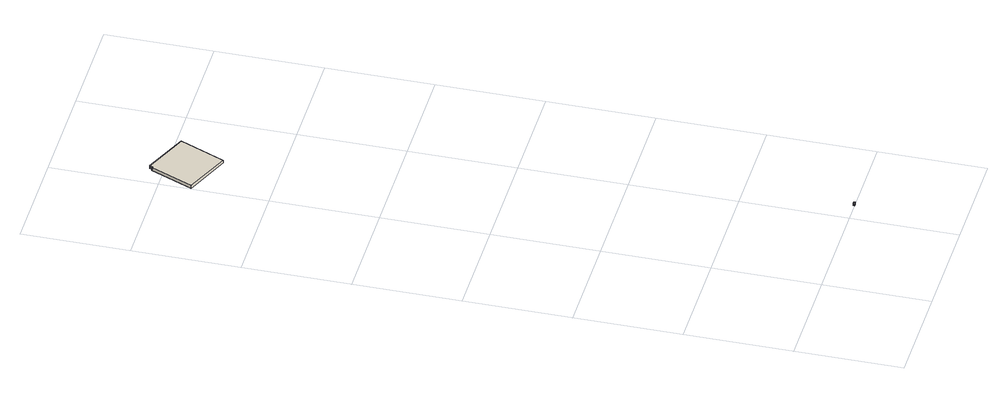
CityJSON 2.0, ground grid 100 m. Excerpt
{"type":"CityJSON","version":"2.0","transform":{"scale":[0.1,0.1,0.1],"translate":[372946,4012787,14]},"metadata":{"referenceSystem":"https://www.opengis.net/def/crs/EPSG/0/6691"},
"CityObjects":{
"building1":{"type":"Building","attributes":{"枝番":1,"利根川水系渡良瀬川洪水浸水想定区域（計画規模）.規模":"L1","利根川水系渡良瀬川洪水浸水想定区域（計画規模）.浸水ランク":"2","利根川水系渡良瀬川洪水浸水想定区域（計画規模）.浸水深":2.64,"利根川水系渡良瀬川洪水浸水想定区域（計画規模）.継続時間":60.5,"利根川水系渡良瀬川洪水浸水想定区域（想定最大規模）.規模":"L2","利根川水系渡良瀬川洪水浸水想定区域（想定最大規模）.浸水ランク":"3","利根川水系渡良瀬川洪水浸水想定区域（想定最大規模）.浸水深":3.55,"利根川水系渡良瀬川洪水浸水想定区域（想定最大規模）.継続時間":270.8,"利根川水系矢場川洪水浸水想定区域（想定最大規模）.規模":"L2","利根川水系矢場川洪水浸水想定区域（想定最大規模）.浸水ランク":"2","利根川水系矢場川洪水浸水想定区域（想定最大規模）.浸水深":1.89,"利根川水系矢場川洪水浸水想定区域（想定最大規模）.継続時間":20.4,"利根川水系多々良川洪水浸水想定区域（想定最大規模）.規模":"L2","利根川水系多々良川洪水浸水想定区域（想定最大規模）.浸水ランク":"2","利根川水系多々良川洪水浸水想定区域（想定最大規模）.浸水深":1.38,"利根川水系多々良川洪水浸水想定区域（想定最大規模）.継続時間":14.4,"利根川水系利根川洪水浸水想定区域（計画規模）.規模":"L1","利根川水系利根川洪水浸水想定区域（計画規模）.浸水ランク":"3","利根川水系利根川洪水浸水想定区域（計画規模）.浸水深":4.4,"利根川水系利根川洪水浸水想定区域（想定最大規模）.規模":"L2","利根川水系利根川洪水浸水想定区域（想定最大規模）.浸水ランク":"4","利根川水系利根川洪水浸水想定区域（想定最大規模）.浸水深":6.63,"BuildingDetails.prefecture":"10","BuildingDetails.city":"10207"},"geometry":[{"type":"Solid","lod":"1","boundaries":[[[[0,1,2,3]],[[2,4,5,3]],[[1,6,4,2]],[[0,7,6,1]],[[3,5,7,0]],[[4,6,7,5]]]]}]},
"building2":{"type":"Building","attributes":{"枝番":1,"利根川水系渡良瀬川洪水浸水想定区域（計画規模）.規模":"L1","利根川水系渡良瀬川洪水浸水想定区域（計画規模）.浸水ランク":"2","利根川水系渡良瀬川洪水浸水想定区域（計画規模）.浸水深":1.45,"利根川水系渡良瀬川洪水浸水想定区域（計画規模）.継続時間":9.4,"利根川水系渡良瀬川洪水浸水想定区域（想定最大規模）.規模":"L2","利根川水系渡良瀬川洪水浸水想定区域（想定最大規模）.浸水ランク":"2","利根川水系渡良瀬川洪水浸水想定区域（想定最大規模）.浸水深":2.27,"利根川水系渡良瀬川洪水浸水想定区域（想定最大規模）.継続時間":169.8,"利根川水系矢場川洪水浸水想定区域（想定最大規模）.規模":"L2","利根川水系矢場川洪水浸水想定区域（想定最大規模）.浸水ランク":"2","利根川水系矢場川洪水浸水想定区域（想定最大規模）.浸水深":0.58,"利根川水系利根川洪水浸水想定区域（計画規模）.規模":"L1","利根川水系利根川洪水浸水想定区域（計画規模）.浸水ランク":"3","利根川水系利根川洪水浸水想定区域（計画規模）.浸水深":3.1,"利根川水系利根川洪水浸水想定区域（想定最大規模）.規模":"L2","利根川水系利根川洪水浸水想定区域（想定最大規模）.浸水ランク":"4","利根川水系利根川洪水浸水想定区域（想定最大規模）.浸水深":5.33,"BuildingDetails.prefecture":"10","BuildingDetails.city":"10207"},"geometry":[{"type":"Solid","lod":"1","boundaries":[[[[8,9,10,11,12,13]],[[12,14,15,13]],[[11,16,14,12]],[[10,17,16,11]],[[9,18,17,10]],[[8,19,18,9]],[[13,15,19,8]],[[14,16,17,18,19,15]]]]}]}
},
"vertices":[
[1194,2,9],[1195,17,9],[1210,16,9],[1209,1,9],[1210,16,39],[1209,1,39],[1195,17,39],[1194,2,39],
[2,5704,21],[173,6103,21],[184,6099,21],[196,6127,21],[613,5948,21],[429,5521,21],[613,5948,51],[429,5521,51],[196,6127,51],[184,6099,51],[173,6103,51],[2,5704,51]
]}
